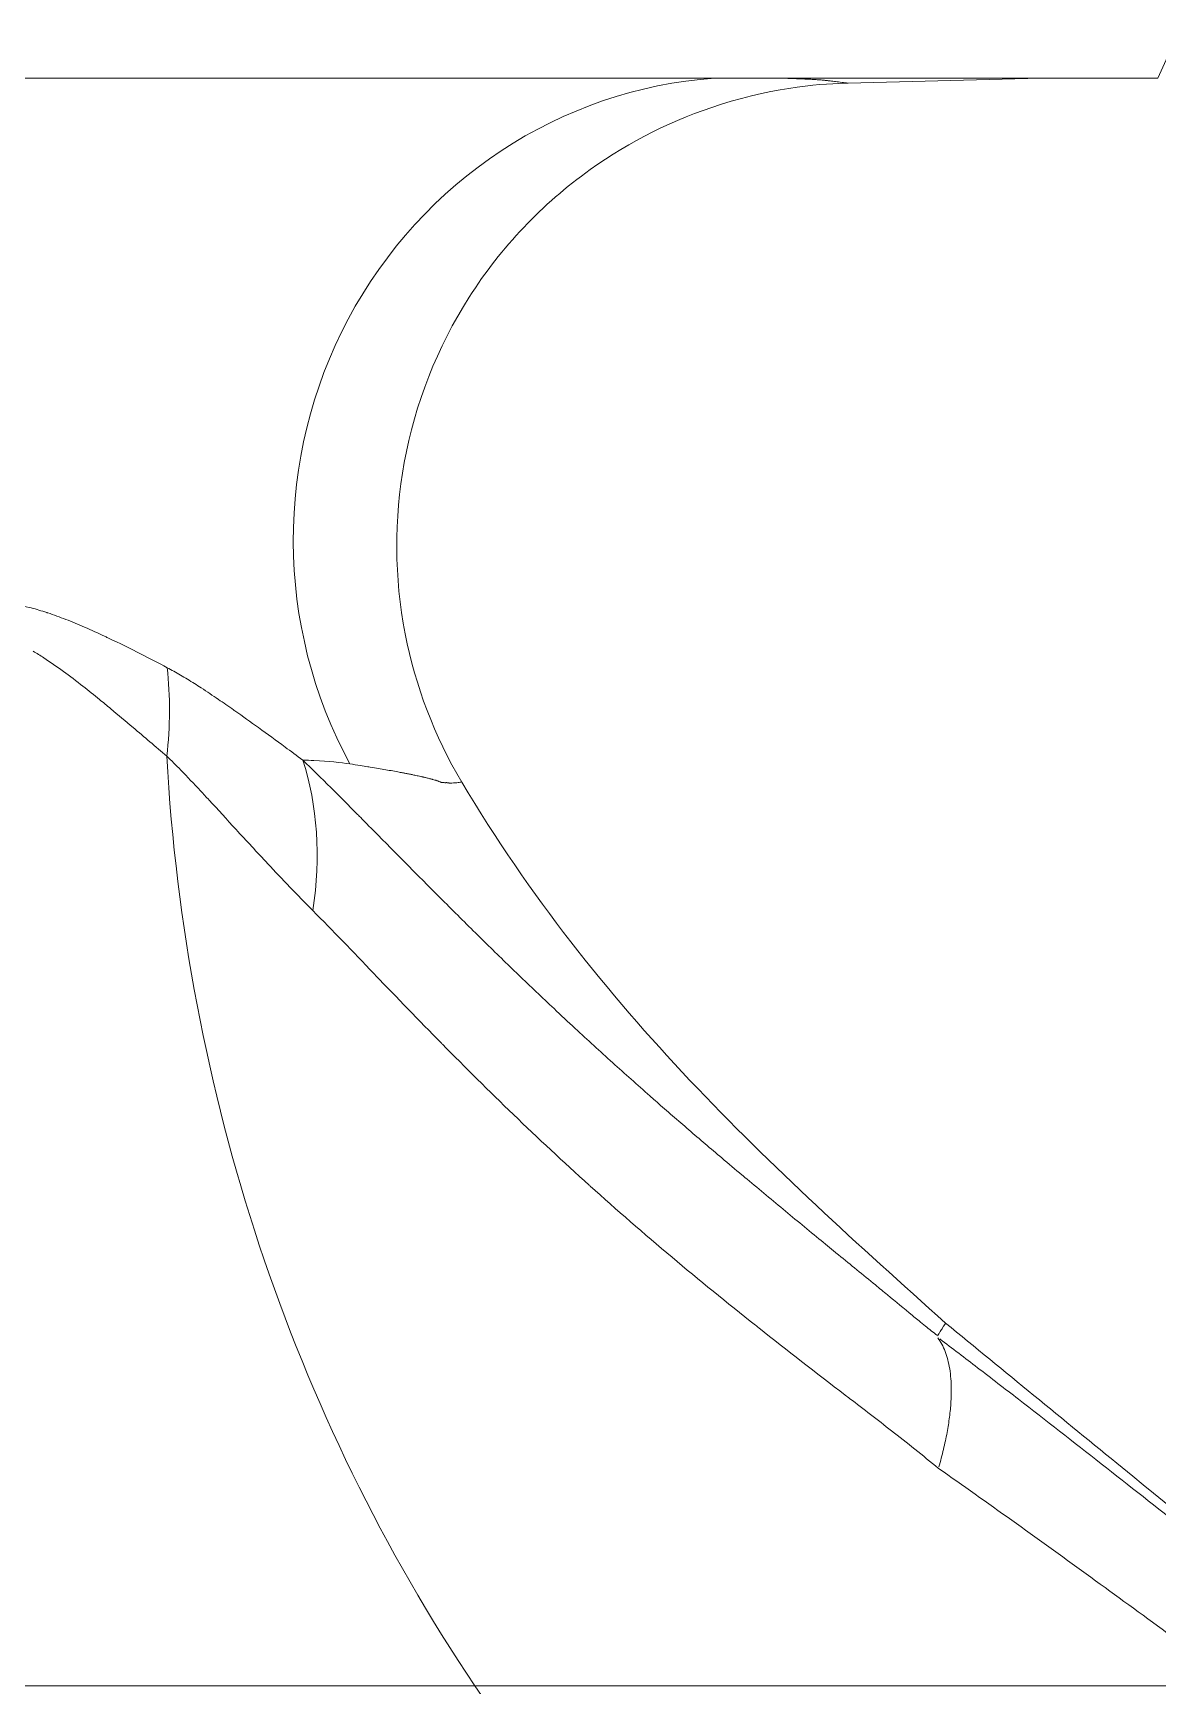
# Model space of a CAD drawing. Header units: millimetres. Extents: x -2122 to 22797, y 3569 to 89276.
# Drawn here: x 9579.54 to 9603.54, y 88272.21 to 88307.48 of the extents above; entities that cross this region are included whole.
import ezdxf

# ---------------------------------------------------------------- set-up
doc = ezdxf.new("R2010")
doc.units = ezdxf.units.MM
doc.header["$LTSCALE"] = 20
doc.layers.add('IA-DIBUJO', color=3, linetype='Continuous', lineweight=30)

msp = doc.modelspace()

# ---------------------------------------------------------------- linework, layer by layer
at = {"layer": 'IA-DIBUJO', "color": 3, "linetype": 'Continuous', "lineweight": 0, "extrusion": (1.41875e-14, 1, -2.22045e-16)}
for p, q in [((9603.542, 88306.523, 1283.424), (9750.097, 88631.431, 1283.424)), ((9603.542, 88306.523, 1283.424), (9463.542, 88306.523, 1283.424)), ((9596.929, 88306.416, 1283.424), (9601.038, 88306.523, 1283.424)), ((9576.271, 88272.206, 1283.424), (9588.967, 88272.206, 1283.424)), ((9605.284, 88272.206, 1283.424), (9588.967, 88272.206, 1283.424))]:
    msp.add_line(p, q, dxfattribs=at)
at = {"layer": 'IA-DIBUJO', "color": 3, "linetype": 'Continuous', "lineweight": 0}
for centre, major_axis, ratio, start_param, end_param in [((9594.769, 88296.671, 1283.424), (0.169, 9.876), 0.979951, 0.088431, 2.093536), ((9573.283, 88291.459, 1283.424), (7.205, 6.756), 0.838266, -0.776214, -0.564087), ((9576.842, 88287.301, 1283.424), (7.345, 6.603), 0.722349, -0.721329, -0.310433)]:
    msp.add_ellipse(centre, major_axis=major_axis, ratio=ratio, start_param=start_param, end_param=end_param, dxfattribs=at)
at = {"layer": 'IA-DIBUJO', "color": 3, "linetype": 'Continuous', "lineweight": 0, "extrusion": (-3.15025e-30, -2.22045e-16, -1)}
for centre, major_axis, start_param, end_param in [((9617.005, 88294.289, 1283.424), (0, 37.533), -2.199847, -1.630542), ((9632.64, 88306.604, 1283.424), (0, -58.462), 0.232467, 0.941746)]:
    msp.add_ellipse(centre, major_axis=major_axis, ratio=0.92388, start_param=start_param, end_param=end_param, dxfattribs=at)
at = {"layer": 'IA-DIBUJO', "color": 3, "linetype": 'Continuous', "lineweight": 0}
for points, knots in [([(9588.685, 88291.498, 1283.424), (9588.104, 88292.475, 1283.424), (9587.696, 88293.544, 1283.424), (9587.244, 88295.866, 1283.424), (9587.237, 88297.107, 1283.424), (9587.688, 88299.573, 1283.424), (9588.159, 88300.773, 1283.424), (9589.525, 88302.913, 1283.424), (9590.402, 88303.837, 1283.424), (9592.275, 88305.177, 1283.424), (9593.212, 88305.645, 1283.424), (9595.434, 88306.347, 1283.424), (9596.445, 88306.403, 1283.424), (9596.928, 88306.416, 1283.424)], [-0.4116505, -0.4116505, -0.4116505, -0.4116505, -0.347016, -0.347016, -0.2770494, -0.2770494, -0.2043742, -0.2043742, -0.132574, -0.132574, -0.0733706, -0.0733706, 0, 0, 0, 0]), ([(9595.468, 88306.523, 1283.424), (9595.492, 88306.522, 1283.424), (9595.516, 88306.522, 1283.424), (9595.539, 88306.521, 1283.424), (9595.547, 88306.521, 1283.424), (9595.555, 88306.52, 1283.424), (9595.563, 88306.52, 1283.424), (9595.59, 88306.519, 1283.424), (9595.616, 88306.518, 1283.424), (9595.642, 88306.517, 1283.424), (9595.665, 88306.517, 1283.424), (9595.688, 88306.516, 1283.424), (9595.71, 88306.515, 1283.424), (9595.731, 88306.514, 1283.424), (9595.751, 88306.513, 1283.424), (9595.772, 88306.513, 1283.424), (9595.792, 88306.512, 1283.424), (9595.812, 88306.511, 1283.424), (9595.832, 88306.51, 1283.424), (9595.85, 88306.51, 1283.424), (9595.868, 88306.509, 1283.424), (9595.886, 88306.508, 1283.424), (9595.896, 88306.508, 1283.424), (9595.906, 88306.507, 1283.424), (9595.915, 88306.507, 1283.424), (9595.919, 88306.507, 1283.424), (9595.923, 88306.507, 1283.424), (9595.926, 88306.506, 1283.424), (9595.929, 88306.506, 1283.424), (9595.931, 88306.506, 1283.424), (9595.933, 88306.506, 1283.424), (9595.934, 88306.506, 1283.424), (9595.934, 88306.506, 1283.424), (9595.935, 88306.506, 1283.424), (9595.948, 88306.506, 1283.424), (9595.962, 88306.505, 1283.424), (9595.976, 88306.504, 1283.424), (9595.986, 88306.504, 1283.424), (9595.996, 88306.503, 1283.424), (9596.007, 88306.503, 1283.424), (9596.013, 88306.503, 1283.424), (9596.018, 88306.502, 1283.424), (9596.024, 88306.502, 1283.424), (9596.029, 88306.502, 1283.424), (9596.034, 88306.502, 1283.424), (9596.039, 88306.501, 1283.424), (9596.043, 88306.501, 1283.424), (9596.047, 88306.501, 1283.424), (9596.052, 88306.501, 1283.424), (9596.056, 88306.501, 1283.424), (9596.06, 88306.5, 1283.424), (9596.064, 88306.5, 1283.424), (9596.067, 88306.5, 1283.424), (9596.071, 88306.5, 1283.424), (9596.075, 88306.5, 1283.424), (9596.079, 88306.499, 1283.424), (9596.083, 88306.499, 1283.424), (9596.087, 88306.499, 1283.424), (9596.088, 88306.499, 1283.424), (9596.088, 88306.499, 1283.424), (9596.089, 88306.499, 1283.424), (9596.092, 88306.499, 1283.424), (9596.096, 88306.499, 1283.424), (9596.099, 88306.498, 1283.424), (9596.1, 88306.498, 1283.424), (9596.101, 88306.498, 1283.424), (9596.102, 88306.498, 1283.424), (9596.103, 88306.498, 1283.424), (9596.104, 88306.498, 1283.424), (9596.105, 88306.498, 1283.424), (9596.125, 88306.497, 1283.424), (9596.145, 88306.496, 1283.424), (9596.164, 88306.495, 1283.424), (9596.184, 88306.494, 1283.424), (9596.203, 88306.493, 1283.424), (9596.222, 88306.492, 1283.424), (9596.231, 88306.491, 1283.424), (9596.24, 88306.491, 1283.424), (9596.248, 88306.49, 1283.424), (9596.249, 88306.49, 1283.424), (9596.25, 88306.49, 1283.424), (9596.25, 88306.49, 1283.424), (9596.263, 88306.489, 1283.424), (9596.276, 88306.488, 1283.424), (9596.29, 88306.487, 1283.424), (9596.293, 88306.487, 1283.424), (9596.296, 88306.487, 1283.424), (9596.299, 88306.487, 1283.424), (9596.311, 88306.486, 1283.424), (9596.323, 88306.485, 1283.424), (9596.337, 88306.484, 1283.424), (9596.349, 88306.483, 1283.424), (9596.362, 88306.482, 1283.424), (9596.374, 88306.481, 1283.424), (9596.385, 88306.48, 1283.424), (9596.395, 88306.479, 1283.424), (9596.406, 88306.477, 1283.424), (9596.413, 88306.477, 1283.424), (9596.42, 88306.476, 1283.424), (9596.428, 88306.475, 1283.424), (9596.434, 88306.474, 1283.424), (9596.441, 88306.473, 1283.424), (9596.448, 88306.473, 1283.424), (9596.462, 88306.471, 1283.424), (9596.476, 88306.469, 1283.424), (9596.491, 88306.468, 1283.424), (9596.499, 88306.467, 1283.424), (9596.508, 88306.466, 1283.424), (9596.518, 88306.465, 1283.424), (9596.554, 88306.46, 1283.424), (9596.594, 88306.456, 1283.424), (9596.637, 88306.451, 1283.424), (9596.645, 88306.45, 1283.424), (9596.653, 88306.449, 1283.424), (9596.661, 88306.448, 1283.424), (9596.704, 88306.443, 1283.424), (9596.751, 88306.437, 1283.424), (9596.8, 88306.431, 1283.424), (9596.841, 88306.426, 1283.424), (9596.883, 88306.421, 1283.424), (9596.928, 88306.416, 1283.424)], [0.2294918, 0.2294918, 0.2294918, 0.2294918, 0.25, 0.25, 0.25, 0.2570159, 0.2570159, 0.2570159, 0.2804555, 0.2804555, 0.2804555, 0.3012825, 0.3012825, 0.3012825, 0.3207962, 0.3207962, 0.3207962, 0.3404688, 0.3404688, 0.3404688, 0.3584821, 0.3584821, 0.3584821, 0.3687332, 0.3687332, 0.3687332, 0.3725774, 0.3725774, 0.3725774, 0.3747707, 0.3747707, 0.3747707, 0.3756534, 0.3756534, 0.3756534, 0.3893874, 0.3893874, 0.3893874, 0.3994867, 0.3994867, 0.3994867, 0.4052363, 0.4052363, 0.4052363, 0.4108052, 0.4108052, 0.4108052, 0.4162079, 0.4162079, 0.4162079, 0.4214066, 0.4214066, 0.4214066, 0.4264938, 0.4264938, 0.4264938, 0.4314374, 0.4314374, 0.4314374, 0.4324158, 0.4324158, 0.4324158, 0.4361835, 0.4361835, 0.4361835, 0.4374246, 0.4374246, 0.4374246, 0.4385631, 0.4385631, 0.4385631, 0.462557, 0.462557, 0.462557, 0.4872107, 0.4872107, 0.4872107, 0.4990234, 0.4990234, 0.4990234, 0.5, 0.5, 0.5, 0.5443911, 0.5443911, 0.5443911, 0.5527836, 0.5527836, 0.5527836, 0.5896846, 0.5896846, 0.5896846, 0.6241233, 0.6241233, 0.6241233, 0.6529509, 0.6529509, 0.6529509, 0.6735119, 0.6735119, 0.6735119, 0.692926, 0.692926, 0.692926, 0.7289697, 0.7289697, 0.7289697, 0.75, 0.75, 0.75, 0.8338191, 0.8338191, 0.8338191, 0.8490058, 0.8490058, 0.8490058, 0.9317036, 0.9317036, 0.9317036, 1, 1, 1, 1]), ([(9571.679, 88289.937, 1283.424), (9571.684, 88289.946, 1283.424), (9571.691, 88289.95, 1283.424), (9571.697, 88289.956, 1283.424), (9571.724, 88289.984, 1283.424), (9571.75, 88290.011, 1283.424), (9571.776, 88290.039, 1283.424), (9571.828, 88290.094, 1283.424), (9571.881, 88290.149, 1283.424), (9571.933, 88290.204, 1283.424), (9571.941, 88290.213, 1283.424), (9571.949, 88290.221, 1283.424), (9571.957, 88290.229, 1283.424), (9572.055, 88290.331, 1283.424), (9572.152, 88290.433, 1283.424), (9572.25, 88290.535, 1283.424), (9572.462, 88290.755, 1283.424), (9572.674, 88290.973, 1283.424), (9572.887, 88291.19, 1283.424), (9573.157, 88291.465, 1283.424), (9573.428, 88291.736, 1283.424), (9573.7, 88292.003, 1283.424), (9573.861, 88292.161, 1283.424), (9574.022, 88292.318, 1283.424), (9574.185, 88292.473, 1283.424), (9574.241, 88292.527, 1283.424), (9574.298, 88292.581, 1283.424), (9574.355, 88292.635, 1283.424), (9574.548, 88292.818, 1283.424), (9574.741, 88292.997, 1283.424), (9574.935, 88293.173, 1283.424), (9575.114, 88293.337, 1283.424), (9575.295, 88293.497, 1283.424), (9575.476, 88293.652, 1283.424), (9575.49, 88293.664, 1283.424), (9575.504, 88293.676, 1283.424), (9575.518, 88293.688, 1283.424), (9575.586, 88293.746, 1283.424), (9575.654, 88293.804, 1283.424), (9575.722, 88293.861, 1283.424), (9575.847, 88293.965, 1283.424), (9575.973, 88294.067, 1283.424), (9576.098, 88294.166, 1283.424), (9576.133, 88294.193, 1283.424), (9576.167, 88294.22, 1283.424), (9576.202, 88294.247, 1283.424), (9576.305, 88294.327, 1283.424), (9576.409, 88294.404, 1283.424), (9576.512, 88294.479, 1283.424), (9576.611, 88294.55, 1283.424), (9576.709, 88294.618, 1283.424), (9576.808, 88294.683, 1283.424), (9576.841, 88294.704, 1283.424), (9576.874, 88294.726, 1283.424), (9576.907, 88294.747, 1283.424), (9576.974, 88294.79, 1283.424), (9577.041, 88294.83, 1283.424), (9577.109, 88294.87, 1283.424), (9577.209, 88294.928, 1283.424), (9577.31, 88294.982, 1283.424), (9577.411, 88295.031, 1283.424), (9577.488, 88295.069, 1283.424), (9577.565, 88295.104, 1283.424), (9577.642, 88295.135, 1283.424), (9577.697, 88295.158, 1283.424), (9577.752, 88295.178, 1283.424), (9577.808, 88295.197, 1283.424), (9577.914, 88295.233, 1283.424), (9578.021, 88295.263, 1283.424), (9578.127, 88295.285, 1283.424), (9578.171, 88295.294, 1283.424), (9578.215, 88295.302, 1283.424), (9578.259, 88295.309, 1283.424), (9578.303, 88295.316, 1283.424), (9578.347, 88295.321, 1283.424), (9578.391, 88295.326, 1283.424), (9578.428, 88295.329, 1283.424), (9578.466, 88295.332, 1283.424), (9578.503, 88295.334, 1283.424), (9578.578, 88295.338, 1283.424), (9578.654, 88295.338, 1283.424), (9578.729, 88295.336, 1283.424), (9578.741, 88295.335, 1283.424), (9578.753, 88295.335, 1283.424), (9578.765, 88295.334, 1283.424), (9578.864, 88295.33, 1283.424), (9578.962, 88295.32, 1283.424), (9579.06, 88295.305, 1283.424), (9579.082, 88295.302, 1283.424), (9579.105, 88295.298, 1283.424), (9579.128, 88295.295, 1283.424), (9579.153, 88295.29, 1283.424), (9579.179, 88295.286, 1283.424), (9579.204, 88295.281, 1283.424), (9579.288, 88295.265, 1283.424), (9579.371, 88295.246, 1283.424), (9579.454, 88295.225, 1283.424), (9579.566, 88295.197, 1283.424), (9579.677, 88295.164, 1283.424), (9579.788, 88295.129, 1283.424), (9579.801, 88295.124, 1283.424), (9579.814, 88295.12, 1283.424), (9579.828, 88295.116, 1283.424), (9579.836, 88295.113, 1283.424), (9579.844, 88295.11, 1283.424), (9579.852, 88295.108, 1283.424), (9579.98, 88295.065, 1283.424), (9580.107, 88295.018, 1283.424), (9580.234, 88294.969, 1283.424), (9580.368, 88294.917, 1283.424), (9580.501, 88294.862, 1283.424), (9580.633, 88294.804, 1283.424), (9580.783, 88294.739, 1283.424), (9580.932, 88294.671, 1283.424), (9581.08, 88294.602, 1283.424), (9581.102, 88294.591, 1283.424), (9581.124, 88294.581, 1283.424), (9581.145, 88294.571, 1283.424), (9581.379, 88294.46, 1283.424), (9581.611, 88294.346, 1283.424), (9581.842, 88294.229, 1283.424), (9582.029, 88294.134, 1283.424), (9582.215, 88294.037, 1283.424), (9582.399, 88293.939, 1283.424)], [-0.00000006, -0.00000006, -0.00000006, -0.00000006, 0.00002518, 0.00002518, 0.00002518, 0.00013469, 0.00013469, 0.00013469, 0.00035377, 0.00035377, 0.00035377, 0.00038666, 0.00038666, 0.00038666, 0.00079239, 0.00079239, 0.00079239, 0.00167185, 0.00167185, 0.00167185, 0.00278368, 0.00278368, 0.00278368, 0.00344286, 0.00344286, 0.00344286, 0.00367386, 0.00367386, 0.00367386, 0.00445573, 0.00445573, 0.00445573, 0.00518165, 0.00518165, 0.00518165, 0.0052376, 0.0052376, 0.0052376, 0.00551081, 0.00551081, 0.00551081, 0.00601199, 0.00601199, 0.00601199, 0.00615006, 0.00615006, 0.00615006, 0.00656172, 0.00656172, 0.00656172, 0.00695191, 0.00695191, 0.00695191, 0.00708322, 0.00708322, 0.00708322, 0.00734777, 0.00734777, 0.00734777, 0.00774379, 0.00774379, 0.00774379, 0.0080478, 0.0080478, 0.0080478, 0.00826625, 0.00826625, 0.00826625, 0.00868735, 0.00868735, 0.00868735, 0.00886169, 0.00886169, 0.00886169, 0.00903604, 0.00903604, 0.00903604, 0.00918473, 0.00918473, 0.00918473, 0.00948536, 0.00948536, 0.00948536, 0.00953404, 0.00953404, 0.00953404, 0.00993185, 0.00993185, 0.00993185, 0.01002501, 0.01002501, 0.01002501, 0.01012932, 0.01012932, 0.01012932, 0.01047161, 0.01047161, 0.01047161, 0.01093206, 0.01093206, 0.01093206, 0.0109882, 0.0109882, 0.0109882, 0.01102169, 0.01102169, 0.01102169, 0.01155729, 0.01155729, 0.01155729, 0.01212347, 0.01212347, 0.01212347, 0.01276485, 0.01276485, 0.01276485, 0.01285865, 0.01285865, 0.01285865, 0.01387238, 0.01387238, 0.01387238, 0.01469561, 0.01469561, 0.01469561, 0.01469561]), ([(9582.392, 88292.048, 1283.424), (9582.15, 88292.255, 1283.424), (9581.91, 88292.46, 1283.424), (9581.671, 88292.662, 1283.424), (9581.512, 88292.797, 1283.424), (9581.353, 88292.93, 1283.424), (9581.195, 88293.061, 1283.424), (9581.155, 88293.094, 1283.424), (9581.114, 88293.128, 1283.424), (9581.074, 88293.161, 1283.424), (9581.035, 88293.193, 1283.424), (9580.996, 88293.225, 1283.424), (9580.957, 88293.257, 1283.424), (9580.839, 88293.353, 1283.424), (9580.72, 88293.449, 1283.424), (9580.602, 88293.542, 1283.424), (9580.323, 88293.762, 1283.424), (9580.044, 88293.969, 1283.424), (9579.764, 88294.15, 1283.424), (9579.688, 88294.199, 1283.424), (9579.613, 88294.246, 1283.424), (9579.537, 88294.289, 1283.424)], [0, 0, 0, 0, 0.000966308, 0.000966308, 0.000966308, 0.001609451, 0.001609451, 0.001609451, 0.001773426, 0.001773426, 0.001773426, 0.001932615, 0.001932615, 0.001932615, 0.002415769, 0.002415769, 0.002415769, 0.003557856, 0.003557856, 0.003557856, 0.00386523, 0.00386523, 0.00386523, 0.00386523]), ([(9582.399, 88293.939, 1283.424), (9582.494, 88293.889, 1283.424), (9582.589, 88293.836, 1283.424), (9582.782, 88293.723, 1283.424), (9582.881, 88293.662, 1283.424), (9583.029, 88293.569, 1283.424), (9583.078, 88293.538, 1283.424), (9583.248, 88293.428, 1283.424), (9583.37, 88293.346, 1283.424), (9583.6, 88293.189, 1283.424), (9583.708, 88293.114, 1283.424), (9583.826, 88293.031, 1283.424), (9583.835, 88293.025, 1283.424), (9584.01, 88292.901, 1283.424), (9584.178, 88292.781, 1283.424), (9584.535, 88292.523, 1283.424), (9584.724, 88292.384, 1283.424), (9585.04, 88292.153, 1283.424), (9585.165, 88292.06, 1283.424), (9585.292, 88291.968, 1283.424)], [0, 0, 0, 0, 0.000420679, 0.000420679, 0.000858073, 0.000858073, 0.001072065, 0.001072065, 0.001605395, 0.001605395, 0.002072912, 0.002072912, 0.002112633, 0.002112633, 0.002829051, 0.002829051, 0.003624193, 0.003624193, 0.004145825, 0.004145825, 0.004145825, 0.004145825]), ([(9585.508, 88288.754, 1283.424), (9585.176, 88289.089, 1283.424), (9584.856, 88289.424, 1283.424), (9584.545, 88289.755, 1283.424), (9584.314, 88290.002, 1283.424), (9584.088, 88290.246, 1283.424), (9583.868, 88290.486, 1283.424), (9583.673, 88290.699, 1283.424), (9583.481, 88290.909, 1283.424), (9583.294, 88291.112, 1283.424), (9583.233, 88291.178, 1283.424), (9583.173, 88291.243, 1283.424), (9583.113, 88291.307, 1283.424), (9582.97, 88291.461, 1283.424), (9582.829, 88291.61, 1283.424), (9582.689, 88291.753, 1283.424), (9582.589, 88291.855, 1283.424), (9582.49, 88291.954, 1283.424), (9582.392, 88292.048, 1283.424)], [0, 0, 0, 0, 0.001072957, 0.001072957, 0.001072957, 0.001872912, 0.001872912, 0.001872912, 0.002582565, 0.002582565, 0.002582565, 0.002811903, 0.002811903, 0.002811903, 0.003361421, 0.003361421, 0.003361421, 0.003755593, 0.003755593, 0.003755593, 0.003755593]), ([(9585.294, 88291.968, 1283.424), (9585.492, 88291.776, 1283.424), (9585.691, 88291.579, 1283.424), (9585.892, 88291.379, 1283.424), (9586.08, 88291.191, 1283.424), (9586.27, 88290.999, 1283.424), (9586.462, 88290.806, 1283.424), (9586.474, 88290.794, 1283.424), (9586.486, 88290.782, 1283.424), (9586.498, 88290.77, 1283.424), (9586.538, 88290.729, 1283.424), (9586.579, 88290.688, 1283.424), (9586.619, 88290.647, 1283.424), (9586.849, 88290.415, 1283.424), (9587.083, 88290.178, 1283.424), (9587.321, 88289.938, 1283.424), (9587.548, 88289.708, 1283.424), (9587.778, 88289.476, 1283.424), (9588.012, 88289.241, 1283.424), (9588.021, 88289.232, 1283.424), (9588.03, 88289.222, 1283.424), (9588.039, 88289.213, 1283.424), (9588.285, 88288.967, 1283.424), (9588.535, 88288.717, 1283.424), (9588.789, 88288.465, 1283.424), (9588.915, 88288.34, 1283.424), (9589.041, 88288.215, 1283.424), (9589.169, 88288.09, 1283.424), (9589.408, 88287.855, 1283.424), (9589.651, 88287.619, 1283.424), (9589.898, 88287.381, 1283.424), (9590.146, 88287.143, 1283.424), (9590.397, 88286.903, 1283.424), (9590.654, 88286.662, 1283.424), (9590.803, 88286.521, 1283.424), (9590.954, 88286.38, 1283.424), (9591.107, 88286.238, 1283.424), (9591.369, 88285.996, 1283.424), (9591.635, 88285.752, 1283.424), (9591.906, 88285.507, 1283.424), (9592.165, 88285.273, 1283.424), (9592.429, 88285.037, 1283.424), (9592.698, 88284.8, 1283.424), (9592.736, 88284.767, 1283.424), (9592.774, 88284.734, 1283.424), (9592.812, 88284.7, 1283.424), (9592.823, 88284.69, 1283.424), (9592.834, 88284.681, 1283.424), (9592.845, 88284.671, 1283.424), (9593.07, 88284.474, 1283.424), (9593.299, 88284.275, 1283.424), (9593.531, 88284.075, 1283.424), (9593.762, 88283.876, 1283.424), (9593.996, 88283.676, 1283.424), (9594.234, 88283.475, 1283.424), (9594.378, 88283.353, 1283.424), (9594.522, 88283.231, 1283.424), (9594.668, 88283.109, 1283.424), (9594.687, 88283.093, 1283.424), (9594.707, 88283.077, 1283.424), (9594.726, 88283.061, 1283.424), (9594.995, 88282.835, 1283.424), (9595.267, 88282.608, 1283.424), (9595.543, 88282.38, 1283.424), (9595.812, 88282.158, 1283.424), (9596.083, 88281.935, 1283.424), (9596.357, 88281.71, 1283.424), (9596.474, 88281.614, 1283.424), (9596.59, 88281.518, 1283.424), (9596.707, 88281.422, 1283.424), (9596.714, 88281.417, 1283.424), (9596.721, 88281.411, 1283.424), (9596.728, 88281.406, 1283.424), (9596.987, 88281.194, 1283.424), (9597.248, 88280.98, 1283.424), (9597.512, 88280.764, 1283.424), (9597.598, 88280.693, 1283.424), (9597.684, 88280.623, 1283.424), (9597.77, 88280.552, 1283.424), (9597.946, 88280.408, 1283.424), (9598.122, 88280.263, 1283.424), (9598.3, 88280.116, 1283.424), (9598.312, 88280.106, 1283.424), (9598.324, 88280.096, 1283.424), (9598.336, 88280.087, 1283.424), (9598.372, 88280.057, 1283.424), (9598.408, 88280.027, 1283.424), (9598.444, 88279.997, 1283.424), (9598.489, 88279.96, 1283.424), (9598.534, 88279.923, 1283.424), (9598.58, 88279.886, 1283.424), (9598.621, 88279.853, 1283.424), (9598.662, 88279.82, 1283.424), (9598.703, 88279.787, 1283.424), (9598.743, 88279.755, 1283.424), (9598.784, 88279.723, 1283.424), (9598.824, 88279.692, 1283.424)], [0, 0, 0, 0, 0.00068897, 0.00068897, 0.00068897, 0.00133773, 0.00133773, 0.00133773, 0.00137794, 0.00137794, 0.00137794, 0.00151424, 0.00151424, 0.00151424, 0.00228949, 0.00228949, 0.00228949, 0.00302847, 0.00302847, 0.00302847, 0.00305696, 0.00305696, 0.00305696, 0.00383179, 0.00383179, 0.00383179, 0.00421369, 0.00421369, 0.00421369, 0.00492762, 0.00492762, 0.00492762, 0.0056409, 0.0056409, 0.0056409, 0.00605694, 0.00605694, 0.00605694, 0.0067681, 0.0067681, 0.0067681, 0.00744773, 0.00744773, 0.00744773, 0.00754332, 0.00754332, 0.00754332, 0.00757118, 0.00757118, 0.00757118, 0.00813657, 0.00813657, 0.00813657, 0.00869958, 0.00869958, 0.00869958, 0.00904085, 0.00904085, 0.00904085, 0.00908542, 0.00908542, 0.00908542, 0.00971394, 0.00971394, 0.00971394, 0.01032569, 0.01032569, 0.01032569, 0.01058459, 0.01058459, 0.01058459, 0.01059965, 0.01059965, 0.01059965, 0.01117106, 0.01117106, 0.01117106, 0.01135677, 0.01135677, 0.01135677, 0.01173533, 0.01173533, 0.01173533, 0.01176077, 0.01176077, 0.01176077, 0.01183711, 0.01183711, 0.01183711, 0.01193218, 0.01193218, 0.01193218, 0.01201839, 0.01201839, 0.01201839, 0.01210252, 0.01210252, 0.01210252, 0.01210252]), ([(9586.299, 88291.885, 1283.424), (9586.099, 88291.914, 1283.424), (9585.848, 88291.941, 1283.424), (9585.53, 88291.958, 1283.424), (9585.455, 88291.962, 1283.424), (9585.377, 88291.965, 1283.424), (9585.294, 88291.967, 1283.424)], [0, 0, 0, 0, 0.0126066, 0.0126066, 0.0126066, 0.01557081, 0.01557081, 0.01557081, 0.01557081]), ([(9588.685, 88291.499, 1283.424), (9588.66, 88291.494, 1283.424), (9588.636, 88291.49, 1283.424), (9588.611, 88291.487, 1283.424), (9588.589, 88291.484, 1283.424), (9588.568, 88291.481, 1283.424), (9588.546, 88291.48, 1283.424), (9588.523, 88291.478, 1283.424), (9588.5, 88291.477, 1283.424), (9588.477, 88291.477, 1283.424), (9588.476, 88291.477, 1283.424), (9588.474, 88291.476, 1283.424), (9588.472, 88291.476, 1283.424), (9588.463, 88291.476, 1283.424), (9588.453, 88291.476, 1283.424), (9588.444, 88291.477, 1283.424), (9588.438, 88291.477, 1283.424), (9588.432, 88291.477, 1283.424), (9588.427, 88291.477, 1283.424), (9588.426, 88291.477, 1283.424), (9588.425, 88291.477, 1283.424), (9588.425, 88291.477, 1283.424), (9588.42, 88291.477, 1283.424), (9588.416, 88291.477, 1283.424), (9588.412, 88291.478, 1283.424), (9588.411, 88291.478, 1283.424), (9588.411, 88291.478, 1283.424), (9588.41, 88291.478, 1283.424), (9588.409, 88291.478, 1283.424), (9588.408, 88291.478, 1283.424), (9588.407, 88291.478, 1283.424), (9588.4, 88291.478, 1283.424), (9588.394, 88291.479, 1283.424), (9588.388, 88291.48, 1283.424), (9588.385, 88291.48, 1283.424), (9588.382, 88291.481, 1283.424), (9588.379, 88291.482, 1283.424), (9588.377, 88291.482, 1283.424), (9588.374, 88291.483, 1283.424), (9588.372, 88291.484, 1283.424), (9588.37, 88291.484, 1283.424), (9588.369, 88291.485, 1283.424), (9588.368, 88291.485, 1283.424), (9588.367, 88291.485, 1283.424), (9588.366, 88291.486, 1283.424), (9588.364, 88291.486, 1283.424), (9588.363, 88291.486, 1283.424), (9588.362, 88291.487, 1283.424), (9588.36, 88291.487, 1283.424), (9588.359, 88291.487, 1283.424), (9588.357, 88291.487, 1283.424), (9588.355, 88291.486, 1283.424), (9588.351, 88291.486, 1283.424), (9588.347, 88291.485, 1283.424), (9588.343, 88291.484, 1283.424), (9588.341, 88291.484, 1283.424), (9588.34, 88291.483, 1283.424), (9588.338, 88291.483, 1283.424), (9588.336, 88291.483, 1283.424), (9588.334, 88291.483, 1283.424), (9588.333, 88291.483, 1283.424), (9588.327, 88291.483, 1283.424), (9588.319, 88291.484, 1283.424), (9588.311, 88291.485, 1283.424), (9588.307, 88291.485, 1283.424), (9588.304, 88291.486, 1283.424), (9588.301, 88291.486, 1283.424), (9588.294, 88291.486, 1283.424), (9588.287, 88291.487, 1283.424), (9588.28, 88291.488, 1283.424), (9588.276, 88291.488, 1283.424), (9588.273, 88291.488, 1283.424), (9588.269, 88291.489, 1283.424), (9588.267, 88291.489, 1283.424), (9588.264, 88291.489, 1283.424), (9588.262, 88291.489, 1283.424), (9588.261, 88291.489, 1283.424), (9588.26, 88291.489, 1283.424), (9588.259, 88291.49, 1283.424), (9588.258, 88291.49, 1283.424), (9588.258, 88291.49, 1283.424), (9588.257, 88291.49, 1283.424), (9588.257, 88291.49, 1283.424), (9588.256, 88291.49, 1283.424), (9588.255, 88291.49, 1283.424), (9588.253, 88291.49, 1283.424), (9588.251, 88291.49, 1283.424), (9588.248, 88291.491, 1283.424), (9588.247, 88291.491, 1283.424), (9588.247, 88291.491, 1283.424), (9588.246, 88291.491, 1283.424), (9588.246, 88291.491, 1283.424), (9588.245, 88291.491, 1283.424), (9588.245, 88291.491, 1283.424), (9588.243, 88291.492, 1283.424), (9588.242, 88291.492, 1283.424), (9588.241, 88291.493, 1283.424), (9588.24, 88291.493, 1283.424), (9588.238, 88291.494, 1283.424), (9588.237, 88291.494, 1283.424), (9588.236, 88291.495, 1283.424), (9588.234, 88291.496, 1283.424), (9588.233, 88291.497, 1283.424), (9588.231, 88291.497, 1283.424), (9588.23, 88291.498, 1283.424), (9588.228, 88291.499, 1283.424), (9588.227, 88291.5, 1283.424), (9588.226, 88291.5, 1283.424), (9588.225, 88291.501, 1283.424), (9588.219, 88291.503, 1283.424), (9588.212, 88291.506, 1283.424), (9588.205, 88291.509, 1283.424), (9588.2, 88291.511, 1283.424), (9588.193, 88291.513, 1283.424), (9588.187, 88291.516, 1283.424), (9588.177, 88291.519, 1283.424), (9588.167, 88291.523, 1283.424), (9588.155, 88291.527, 1283.424), (9588.147, 88291.529, 1283.424), (9588.139, 88291.532, 1283.424), (9588.129, 88291.535, 1283.424), (9588.124, 88291.537, 1283.424), (9588.117, 88291.539, 1283.424), (9588.111, 88291.541, 1283.424), (9588.096, 88291.545, 1283.424), (9588.08, 88291.55, 1283.424), (9588.063, 88291.554, 1283.424), (9588.057, 88291.556, 1283.424), (9588.05, 88291.558, 1283.424), (9588.044, 88291.559, 1283.424), (9588.043, 88291.56, 1283.424), (9588.041, 88291.56, 1283.424), (9588.04, 88291.56, 1283.424), (9588.018, 88291.566, 1283.424), (9587.996, 88291.572, 1283.424), (9587.972, 88291.578, 1283.424), (9587.947, 88291.584, 1283.424), (9587.921, 88291.59, 1283.424), (9587.895, 88291.596, 1283.424), (9587.887, 88291.598, 1283.424), (9587.88, 88291.6, 1283.424), (9587.873, 88291.601, 1283.424), (9587.867, 88291.603, 1283.424), (9587.86, 88291.604, 1283.424), (9587.853, 88291.606, 1283.424), (9587.847, 88291.608, 1283.424), (9587.84, 88291.609, 1283.424), (9587.832, 88291.611, 1283.424), (9587.825, 88291.612, 1283.424), (9587.818, 88291.614, 1283.424), (9587.809, 88291.616, 1283.424), (9587.775, 88291.624, 1283.424), (9587.741, 88291.631, 1283.424), (9587.707, 88291.638, 1283.424), (9587.679, 88291.644, 1283.424), (9587.652, 88291.65, 1283.424), (9587.624, 88291.656, 1283.424), (9587.6, 88291.661, 1283.424), (9587.576, 88291.665, 1283.424), (9587.552, 88291.67, 1283.424), (9587.55, 88291.671, 1283.424), (9587.549, 88291.671, 1283.424), (9587.548, 88291.671, 1283.424), (9587.523, 88291.676, 1283.424), (9587.499, 88291.681, 1283.424), (9587.473, 88291.686, 1283.424), (9587.451, 88291.69, 1283.424), (9587.427, 88291.695, 1283.424), (9587.403, 88291.699, 1283.424), (9587.401, 88291.7, 1283.424), (9587.398, 88291.7, 1283.424), (9587.396, 88291.701, 1283.424), (9587.381, 88291.704, 1283.424), (9587.367, 88291.706, 1283.424), (9587.352, 88291.709, 1283.424), (9587.307, 88291.718, 1283.424), (9587.26, 88291.726, 1283.424), (9587.212, 88291.735, 1283.424), (9587.164, 88291.743, 1283.424), (9587.114, 88291.752, 1283.424), (9587.062, 88291.761, 1283.424), (9587.012, 88291.77, 1283.424), (9586.961, 88291.779, 1283.424), (9586.908, 88291.788, 1283.424), (9586.85, 88291.797, 1283.424), (9586.791, 88291.807, 1283.424), (9586.729, 88291.817, 1283.424), (9586.713, 88291.82, 1283.424), (9586.696, 88291.823, 1283.424), (9586.68, 88291.825, 1283.424), (9586.628, 88291.834, 1283.424), (9586.575, 88291.842, 1283.424), (9586.521, 88291.851, 1283.424), (9586.449, 88291.862, 1283.424), (9586.376, 88291.873, 1283.424), (9586.299, 88291.885, 1283.424)], [0.0000054, 0.0000054, 0.0000054, 0.0000054, 0.0660323, 0.0660323, 0.0660323, 0.125, 0.125, 0.125, 0.1875, 0.1875, 0.1875, 0.1921616, 0.1921616, 0.1921616, 0.21875, 0.21875, 0.21875, 0.234375, 0.234375, 0.234375, 0.2361581, 0.2361581, 0.2361581, 0.2480469, 0.2480469, 0.2480469, 0.25, 0.25, 0.25, 0.2520248, 0.2520248, 0.2520248, 0.266011, 0.266011, 0.266011, 0.2737577, 0.2737577, 0.2737577, 0.28125, 0.28125, 0.28125, 0.2855135, 0.2855135, 0.2855135, 0.2890625, 0.2890625, 0.2890625, 0.2929688, 0.2929688, 0.2929688, 0.296875, 0.296875, 0.296875, 0.3046875, 0.3046875, 0.3046875, 0.3085938, 0.3085938, 0.3085938, 0.3125, 0.3125, 0.3125, 0.3355629, 0.3355629, 0.3355629, 0.34375, 0.34375, 0.34375, 0.359375, 0.359375, 0.359375, 0.3666437, 0.3666437, 0.3666437, 0.3710938, 0.3710938, 0.3710938, 0.3730469, 0.3730469, 0.3730469, 0.3740234, 0.3740234, 0.3740234, 0.375, 0.375, 0.375, 0.3865173, 0.3865173, 0.3865173, 0.3890336, 0.3890336, 0.3890336, 0.3909275, 0.3909275, 0.3909275, 0.3952166, 0.3952166, 0.3952166, 0.3993758, 0.3993758, 0.3993758, 0.4034812, 0.4034812, 0.4034812, 0.4075259, 0.4075259, 0.4075259, 0.4105144, 0.4105144, 0.4105144, 0.425383, 0.425383, 0.425383, 0.4375, 0.4375, 0.4375, 0.4548507, 0.4548507, 0.4548507, 0.4670883, 0.4670883, 0.4670883, 0.4747515, 0.4747515, 0.4747515, 0.492728, 0.492728, 0.492728, 0.4990234, 0.4990234, 0.4990234, 0.5, 0.5, 0.5, 0.5378189, 0.5378189, 0.5378189, 0.5779125, 0.5779125, 0.5779125, 0.5889153, 0.5889153, 0.5889153, 0.5992478, 0.5992478, 0.5992478, 0.6088469, 0.6088469, 0.6088469, 0.6174633, 0.6174633, 0.6174633, 0.651993, 0.651993, 0.651993, 0.6793554, 0.6793554, 0.6793554, 0.7025697, 0.7025697, 0.7025697, 0.7038956, 0.7038956, 0.7038956, 0.7269478, 0.7269478, 0.7269478, 0.747944, 0.747944, 0.747944, 0.75, 0.75, 0.75, 0.7627634, 0.7627634, 0.7627634, 0.8006982, 0.8006982, 0.8006982, 0.8386478, 0.8386478, 0.8386478, 0.875, 0.875, 0.875, 0.9145369, 0.9145369, 0.9145369, 0.9249358, 0.9249358, 0.9249358, 0.957393, 0.957393, 0.957393, 1, 1, 1, 1]), ([(9598.858, 88276.85, 1283.424), (9598.522, 88277.128, 1283.424), (9598.188, 88277.394, 1283.424), (9597.856, 88277.652, 1283.424), (9597.558, 88277.885, 1283.424), (9597.261, 88278.112, 1283.424), (9596.967, 88278.337, 1283.424), (9596.935, 88278.362, 1283.424), (9596.902, 88278.387, 1283.424), (9596.869, 88278.412, 1283.424), (9596.242, 88278.893, 1283.424), (9595.627, 88279.369, 1283.424), (9595.025, 88279.846, 1283.424), (9595.001, 88279.865, 1283.424), (9594.978, 88279.884, 1283.424), (9594.954, 88279.903, 1283.424), (9594.345, 88280.386, 1283.424), (9593.749, 88280.871, 1283.424), (9593.172, 88281.356, 1283.424), (9592.572, 88281.861, 1283.424), (9591.99, 88282.367, 1283.424), (9591.426, 88282.875, 1283.424), (9591.419, 88282.881, 1283.424), (9591.413, 88282.887, 1283.424), (9591.406, 88282.893, 1283.424), (9590.293, 88283.896, 1283.424), (9589.25, 88284.91, 1283.424), (9588.271, 88285.904, 1283.424), (9588.264, 88285.911, 1283.424), (9588.257, 88285.917, 1283.424), (9588.25, 88285.924, 1283.424), (9587.768, 88286.414, 1283.424), (9587.301, 88286.899, 1283.424), (9586.847, 88287.371, 1283.424), (9586.834, 88287.385, 1283.424), (9586.82, 88287.399, 1283.424), (9586.807, 88287.413, 1283.424), (9586.362, 88287.878, 1283.424), (9585.93, 88288.331, 1283.424), (9585.508, 88288.754, 1283.424)], [0, 0, 0, 0, 0.00070037, 0.00070037, 0.00070037, 0.00133046, 0.00133046, 0.00133046, 0.00140074, 0.00140074, 0.00140074, 0.00274833, 0.00274833, 0.00274833, 0.00280148, 0.00280148, 0.00280148, 0.0041674, 0.0041674, 0.0041674, 0.00558615, 0.00558615, 0.00558615, 0.00560296, 0.00560296, 0.00560296, 0.00840444, 0.00840444, 0.00840444, 0.00842374, 0.00842374, 0.00842374, 0.00980518, 0.00980518, 0.00980518, 0.00984642, 0.00984642, 0.00984642, 0.01120587, 0.01120587, 0.01120587, 0.01120587]), ([(9598.929, 88279.821, 1283.424), (9598.935, 88279.831, 1283.424), (9598.985, 88279.911, 1283.424), (9599.01, 88279.951, 1283.424), (9599.01, 88279.951, 1283.424)], [0.8379275, 0.8379275, 0.8379275, 0.8379275, 0.8416667, 1, 1, 1, 1]), ([(9644.231, 88247.14, 1283.424), (9641.421, 88248.933, 1283.424), (9638.623, 88250.745, 1283.424), (9629.558, 88256.735, 1283.424), (9623.357, 88261.02, 1283.424), (9612.371, 88269.169, 1283.424), (9607.544, 88272.981, 1283.424), (9601.521, 88277.892, 1283.424), (9600.265, 88278.922, 1283.424), (9599.01, 88279.951, 1283.424)], [0, 0, 0, 0, 10.000273, 10.000273, 32.595067, 32.595067, 51.03682, 51.03682, 55.908291, 55.908291, 55.908291, 55.908291]), ([(9598.836, 88279.679, 1283.424), (9598.847, 88279.695, 1283.424), (9598.857, 88279.71, 1283.424), (9598.865, 88279.724, 1283.424), (9598.867, 88279.726, 1283.424), (9598.869, 88279.729, 1283.424), (9598.87, 88279.731, 1283.424), (9598.909, 88279.79, 1283.424), (9598.922, 88279.81, 1283.424), (9598.929, 88279.821, 1283.424)], [0.83215211, 0.83215211, 0.83215211, 0.83215211, 0.833142689, 0.833142689, 0.833142689, 0.833333333, 0.833333333, 0.833333333, 0.837927506, 0.837927506, 0.837927506, 0.837927506]), ([(9598.848, 88279.633, 1283.424), (9598.877, 88279.592, 1283.424), (9598.905, 88279.547, 1283.424), (9598.931, 88279.499, 1283.424), (9598.956, 88279.451, 1283.424), (9598.98, 88279.399, 1283.424), (9599.001, 88279.344, 1283.424), (9599.022, 88279.289, 1283.424), (9599.041, 88279.231, 1283.424), (9599.057, 88279.169, 1283.424), (9599.073, 88279.107, 1283.424), (9599.087, 88279.042, 1283.424), (9599.098, 88278.974, 1283.424), (9599.109, 88278.906, 1283.424), (9599.118, 88278.834, 1283.424), (9599.123, 88278.76, 1283.424), (9599.129, 88278.694, 1283.424), (9599.132, 88278.625, 1283.424), (9599.132, 88278.555, 1283.424), (9599.134, 88278.462, 1283.424), (9599.131, 88278.366, 1283.424), (9599.125, 88278.266, 1283.424), (9599.119, 88278.162, 1283.424), (9599.108, 88278.055, 1283.424), (9599.094, 88277.945, 1283.424), (9599.08, 88277.838, 1283.424), (9599.063, 88277.727, 1283.424), (9599.042, 88277.615, 1283.424), (9599.02, 88277.497, 1283.424), (9598.994, 88277.377, 1283.424), (9598.965, 88277.254, 1283.424), (9598.936, 88277.131, 1283.424), (9598.903, 88277.007, 1283.424), (9598.867, 88276.88, 1283.424)], [0, 0, 0, 0, 0.086922, 0.086922, 0.086922, 0.172802, 0.172802, 0.172802, 0.257569, 0.257569, 0.257569, 0.341863, 0.341863, 0.341863, 0.425758, 0.425758, 0.425758, 0.5, 0.5, 0.5, 0.597268, 0.597268, 0.597268, 0.697951, 0.697951, 0.697951, 0.795889, 0.795889, 0.795889, 0.897944, 0.897944, 0.897944, 1, 1, 1, 1]), ([(9598.889, 88279.612, 1283.424), (9599.154, 88279.411, 1283.424), (9599.425, 88279.204, 1283.424), (9599.983, 88278.775, 1283.424), (9600.274, 88278.551, 1283.424), (9601.149, 88277.873, 1283.424), (9601.737, 88277.414, 1283.424), (9603.517, 88276.019, 1283.424), (9604.723, 88275.065, 1283.424), (9605.956, 88274.091, 1283.424)], [0.000042767, 0.000042767, 0.000042767, 0.000042767, 0.000595908, 0.000595908, 0.001191875, 0.001191875, 0.00238381, 0.00238381, 0.00476768, 0.00476768, 0.00476768, 0.00476768]), ([(9605.284, 88272.206, 1283.424), (9604.171, 88273.022, 1283.424), (9603.082, 88273.82, 1283.424), (9602.011, 88274.597, 1283.424), (9600.944, 88275.371, 1283.424), (9599.895, 88276.125, 1283.424), (9598.861, 88276.848, 1283.424)], [0, 0, 0, 0, 0.002106825, 0.002106825, 0.002106825, 0.004207791, 0.004207791, 0.004207791, 0.004207791]), ([(9576.271, 88272.206, 1283.424), (9577.135, 88271.07, 1283.424), (9578.045, 88269.982, 1283.424), (9578.998, 88268.939, 1283.424), (9579.74, 88268.128, 1283.424), (9580.508, 88267.344, 1283.424), (9581.301, 88266.586, 1283.424), (9581.31, 88266.578, 1283.424), (9581.319, 88266.569, 1283.424), (9581.328, 88266.56, 1283.424), (9581.938, 88265.979, 1283.424), (9582.562, 88265.414, 1283.424), (9583.202, 88264.864, 1283.424), (9583.509, 88264.6, 1283.424), (9583.82, 88264.34, 1283.424), (9584.134, 88264.084, 1283.424), (9584.144, 88264.075, 1283.424), (9584.154, 88264.067, 1283.424), (9584.164, 88264.059, 1283.424), (9584.462, 88263.816, 1283.424), (9584.764, 88263.576, 1283.424), (9585.068, 88263.34, 1283.424), (9585.363, 88263.111, 1283.424), (9585.661, 88262.885, 1283.424), (9585.96, 88262.664, 1283.424), (9586.249, 88262.45, 1283.424), (9586.54, 88262.24, 1283.424), (9586.832, 88262.034, 1283.424), (9586.949, 88261.951, 1283.424), (9587.066, 88261.869, 1283.424), (9587.184, 88261.788, 1283.424)], [0, 0, 0, 0, 0.002142701, 0.002142701, 0.002142701, 0.003810125, 0.003810125, 0.003810125, 0.003829049, 0.003829049, 0.003829049, 0.005109404, 0.005109404, 0.005109404, 0.005724266, 0.005724266, 0.005724266, 0.005743574, 0.005743574, 0.005743574, 0.006327479, 0.006327479, 0.006327479, 0.006893511, 0.006893511, 0.006893511, 0.007439327, 0.007439327, 0.007439327, 0.007658098, 0.007658098, 0.007658098, 0.007658098])]:
    msp.add_open_spline(points, degree=3, knots=knots, dxfattribs=at)
for points in [[(9585.294, 88291.967, 1283.424), (9585.293, 88291.968, 1283.424), (9585.293, 88291.968, 1283.424), (9585.292, 88291.968, 1283.424)], [(9599.01, 88279.951, 1283.424), (9595.308, 88283.272, 1283.424), (9591.607, 88286.593, 1283.424), (9588.687, 88291.496, 1283.424)]]:
    msp.add_open_spline(points, degree=3, dxfattribs=at)

doc.saveas('drawing.dxf')
